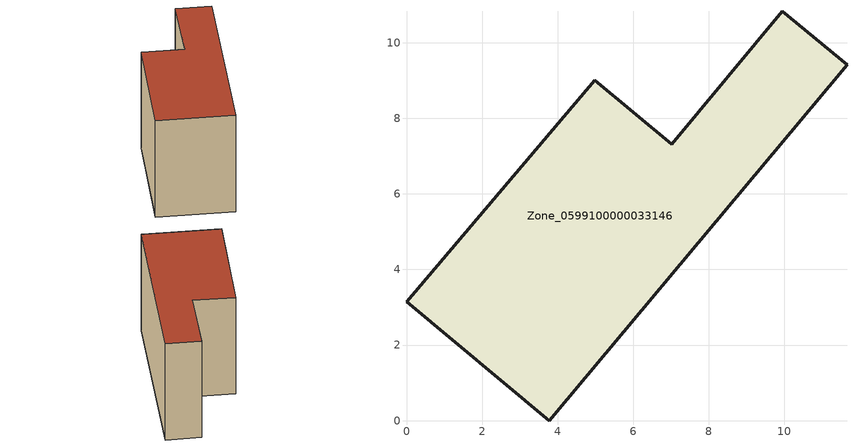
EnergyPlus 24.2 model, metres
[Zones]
Zone_0599100000033146
 floor ground (C_G): 3.78,0 0,3.14 4.98,9.01 7.02,7.31 9.94,10.83 11.66,9.42 z0
 wall outside (C_F): 0,3.14 3.78,0 11.66,9.42 9.94,10.83 7.02,7.31 4.98,9.01 0,3.14 z0:6.98
 roof outside (C_R): 4.98,9.01 0,3.14 3.78,0 11.66,9.42 9.94,10.83 7.02,7.31 z6.98
[BUILDING]
Pand.0599100000033146: North Axis=0; Terrain=City; Loads Convergence Tolerance Value=0.04; Temperature Convergence Tolerance Value=0.4; Solar Distribution=FullExterior; Maximum Number of Warmup Days=25; Minimum Number of Warmup Days=1
[Site:Location]
Rotterdam.The.Hague.AP_ZH_NLD Design_Conditions: Latitude=51.96; Longitude=4.45; Time Zone=1; Elevation=-4.5
[SITE:GROUNDTEMPERATURE:BUILDINGSURFACE]
18, 18, 18, 18, 18, 18, 18, 18, 18, 18, 18, 18
[MATERIAL] Thermal Absorptance=0.9; Solar Absorptance=0.7; Visible Absorptance=0.7
Name | Roughness | Thickness | Conductivity | Density | Specific Heat
G.TI.1946 | MediumSmooth | 0.15 | 1 | 540 | 1210
F.TI.1946 | Rough | 0.3 | 0.857143 | 1920 | 840
R.TI.1946 | MediumRough | 0.2 | 0.1 | 1500 | 1000
[CONSTRUCTION]
C_G: G.TI.1946
C_F: F.TI.1946
C_R: R.TI.1946
[ZONE]
Zone_0599100000033146: Type=1; Multiplier=1; Ceiling Height=Autocalculate; Volume=Autocalculate; Floor Area=autocalculate; Part of Total Floor Area=Yes
[ZONEINFILTRATION:DESIGNFLOWRATE]
Infil_Zone_0599100000033146: Zone or ZoneList or Space or SpaceList=Zone_0599100000033146; Schedule=AlwaysOn; Design Flow Rate Calculation Method=Flow/Area; Flow Rate per Floor Area=0.003; Constant Term Coefficient=1; Temperature Term Coefficient=0; Velocity Term Coefficient=0; Velocity Squared Term Coefficient=0
[HVACTEMPLATE:ZONE:IDEALLOADSAIRSYSTEM]
Zone_0599100000033146: Maximum Heating Supply Air Temperature=50; Minimum Cooling Supply Air Temperature=13; Maximum Heating Supply Air Humidity Ratio=0.0156; Minimum Cooling Supply Air Humidity Ratio=0.0077; Heating Limit=NoLimit; Cooling Limit=NoLimit; Dehumidification Control Type=ConstantSensibleHeatRatio; Cooling Sensible Heat Ratio=0.7; Dehumidification Setpoint=60; Humidification Control Type=None; Humidification Setpoint=30; Outdoor Air Method=None; Outdoor Air Flow Rate per Person=0.00944; Outdoor Air Flow Rate per Zone Floor Area=0; Outdoor Air Flow Rate per Zone=0; Demand Controlled Ventilation Type=None; Outdoor Air Economizer Type=NoEconomizer; Heat Recovery Type=None; Sensible Heat Recovery Effectiveness=0.7; Latent Heat Recovery Effectiveness=0.65
[ZONECONTROL:THERMOSTAT]
ThermostatControl_Zone_0599100000033146: Zone or ZoneList=Zone_0599100000033146; Control Type Schedule=DualSetpointControlType; Control 1=Thermostat_Zone_0599100000033146; Temperature Difference Between Cutout And Setpoint=0
[THERMOSTATSETPOINT:DUALSETPOINT]
Thermostat_Zone_0599100000033146: Heating Setpoint Temperature Schedule=HeatingSetpoint_Zone_0599100000033146; Cooling Setpoint Temperature Schedule=CoolingSetpoint_Zone_0599100000033146
[SCHEDULE:COMPACT]
HeatingSetpoint_Zone_0599100000033146: Through: 12/31, For: AllDays, Until: 24:00, 21
CoolingSetpoint_Zone_0599100000033146: Through: 12/31, For: AllDays, Until: 24:00, 24
DualSetpointControlType: Through: 12/31, For: AllDays, Until: 24:00, 4
AlwaysOn: Through: 12/31, For: AllDays, Until: 24:00, 1
